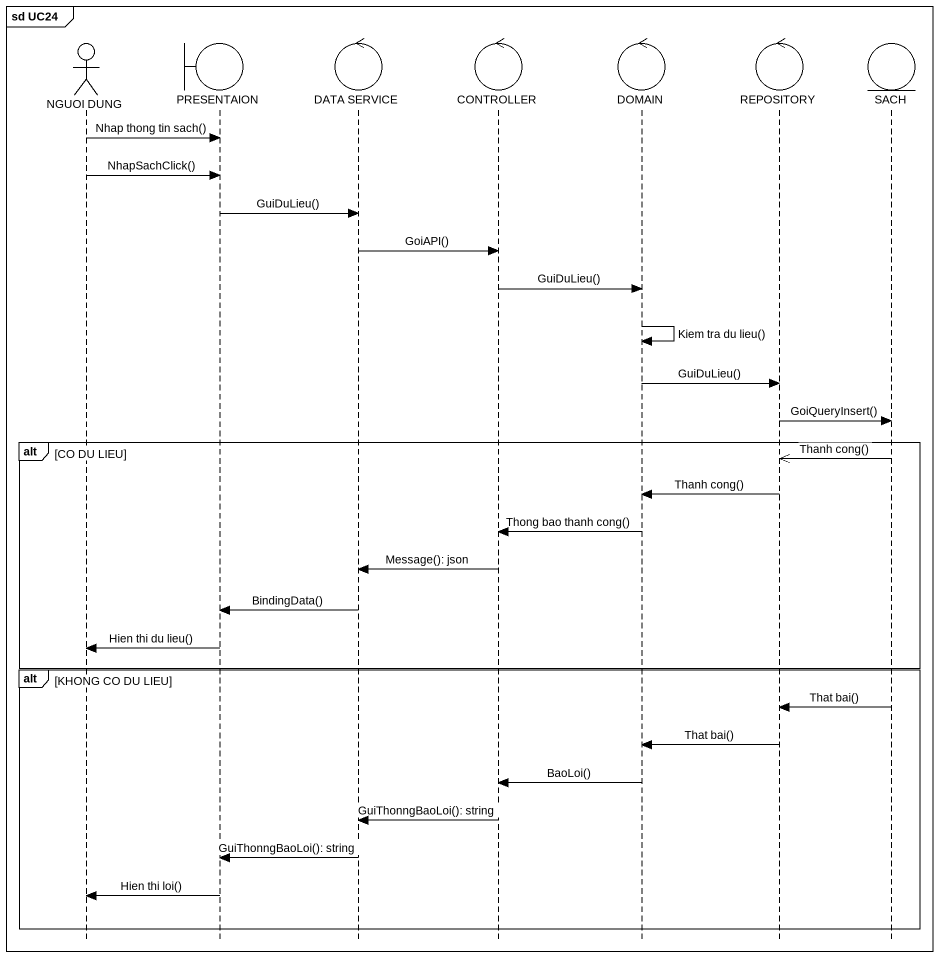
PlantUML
@startuml
mainframe sd UC24
hide footbox
actor "NGUOI DUNG" as NGUOI_DUNG
boundary PRESENTAION
control "DATA SERVICE" as DATA_SERVICE
control CONTROLLER
control DOMAIN
control REPOSITORY
entity SACH

NGUOI_DUNG -> PRESENTAION : Nhap thong tin sach()
NGUOI_DUNG -> PRESENTAION : NhapSachClick()
PRESENTAION -> DATA_SERVICE : GuiDuLieu()
DATA_SERVICE -> CONTROLLER : GoiAPI()
CONTROLLER -> DOMAIN : GuiDuLieu()
DOMAIN -> DOMAIN : Kiem tra du lieu()
DOMAIN -> REPOSITORY : GuiDuLieu()
REPOSITORY -> SACH : GoiQueryInsert()
alt CO DU LIEU
  SACH ->> REPOSITORY : Thanh cong()
  REPOSITORY -> DOMAIN : Thanh cong()
  DOMAIN -> CONTROLLER : Thong bao thanh cong()
  CONTROLLER -> DATA_SERVICE : Message(): json
  DATA_SERVICE -> PRESENTAION : BindingData()
  PRESENTAION -> NGUOI_DUNG : Hien thi du lieu()
end
alt KHONG CO DU LIEU
  SACH -> REPOSITORY : That bai()
  REPOSITORY -> DOMAIN : That bai()
  DOMAIN -> CONTROLLER : BaoLoi()
  CONTROLLER -> DATA_SERVICE : GuiThonngBaoLoi(): string
  DATA_SERVICE -> PRESENTAION : GuiThonngBaoLoi(): string
  PRESENTAION -> NGUOI_DUNG : Hien thi loi()
end
@enduml
